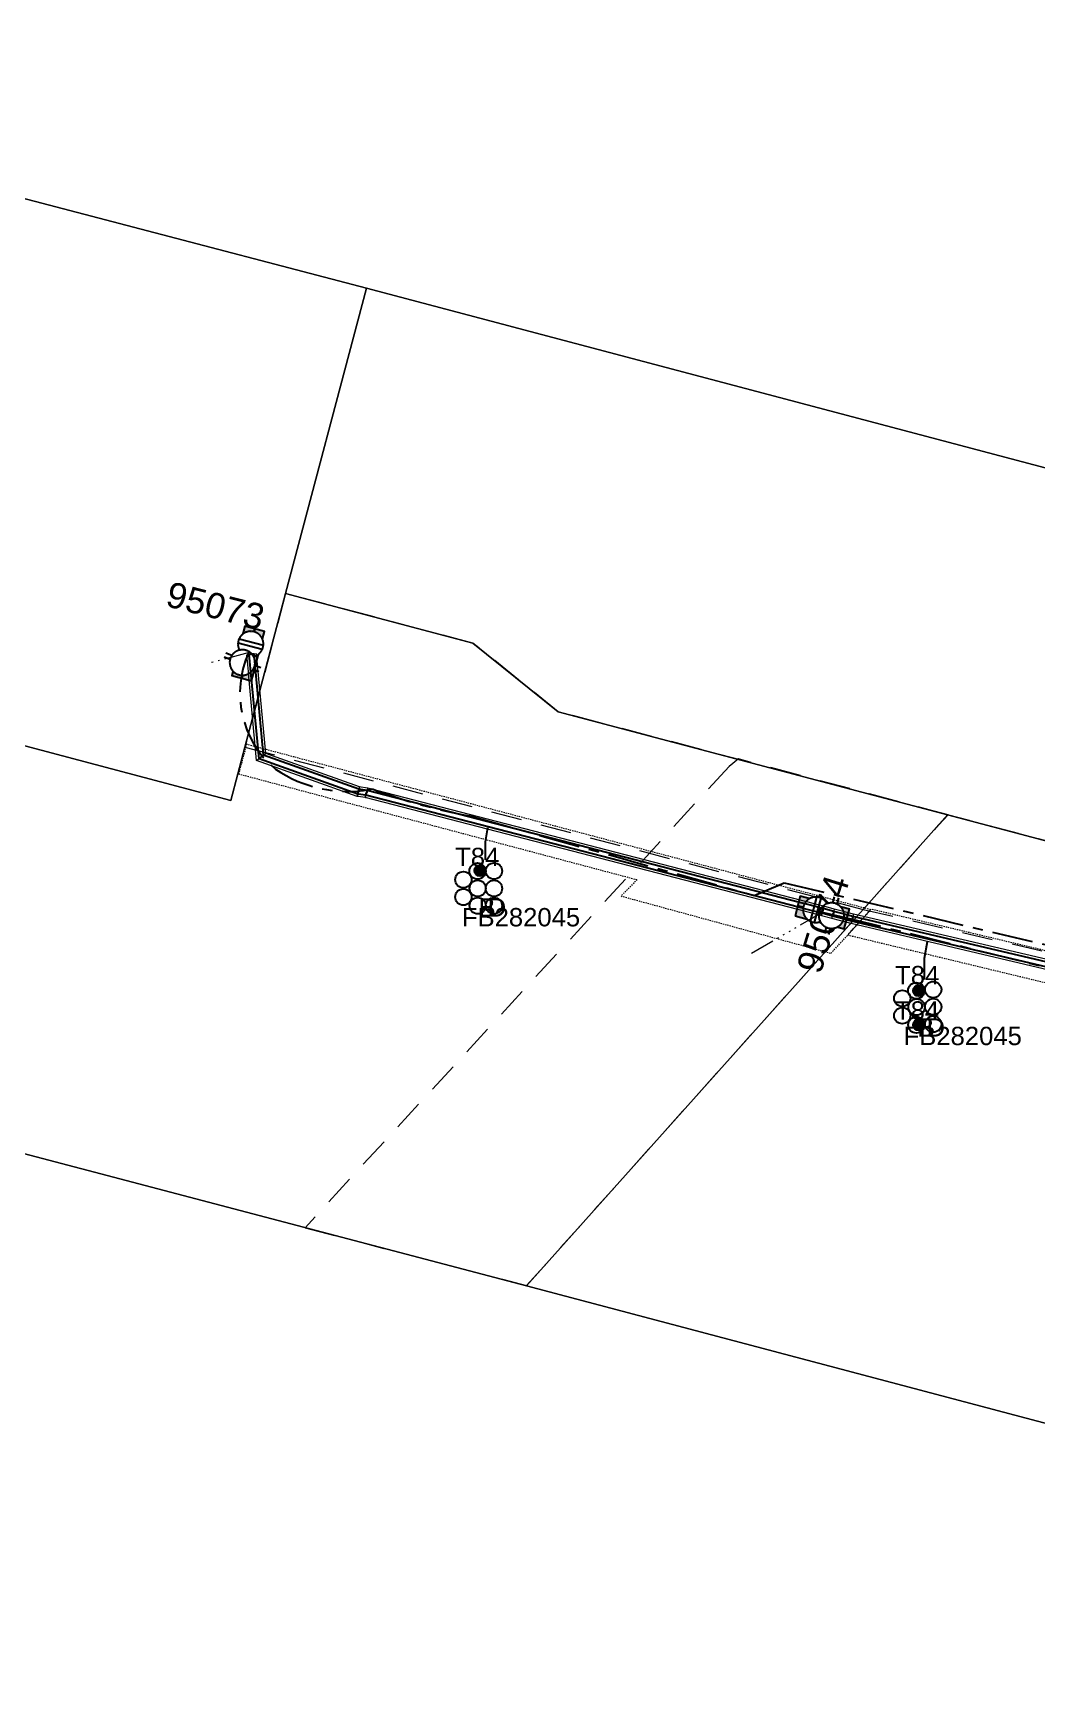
# Model space of a CAD drawing. Header units: metres. Extents: x 256054 to 262066, y 6173540 to 6179224.
# Drawn here: x 259001.8 to 259100.2, y 6175023.2 to 6175186.1 of the extents above; entities that cross this region are included whole.
import ezdxf
from ezdxf.enums import TextEntityAlignment as Align

# ---------------------------------------------------------------- set-up
doc = ezdxf.new("R2010")
doc.units = ezdxf.units.M
for name, pattern in [('Cable Exist UG', [7, 4, -1, 1, -1]), ('Dash', [5, 3, -2]), ('DASHED', [19.05, 12.7, -6.35]), ('HIDDEN2', [0.1875, 0.125, -0.0625]), ('PHANTOMX2', [5.6, 2.5, -0.5, 0.15, -0.5, 0.15, -0.5, 0.15, -0.5, 0.15, -0.5])]:
    doc.linetypes.add(name, pattern=pattern)
doc.layers.get('0').update_dxf_attribs({"color": 6})
for name, color, linetype, lineweight in [('_User Miscellaneous4', 191, 'Continuous', 13), ('Cadastre Buildings_SP_EXT', 96, 'Continuous', 15), ('Cadastre Developer_SP_EXT', 96, 'Continuous', 15), ('Cadastre Easements_SP_EXT', 96, 'DASHED', 15), ('Cadastre Land Parcels_SP_EXT', 96, 'Continuous', 15), ('Cadastre Other Property_SP_EXT', 96, 'DASHED', 15), ('Cadastre Roads_SP_EXT', 54, 'Continuous', 15), ('Mains_LV_EXT', 163, 'Continuous', 25), ('Services_SP_EXT', 42, 'PHANTOMX2', 20)]:
    doc.layers.add(name, color=color, linetype=linetype, lineweight=lineweight)
for name, color, linetype in [('Duct_SP_EXT', 40, 'Continuous'), ('Equip_LV_EXT', 7, 'Continuous'), ('SupportsUG_SP_LV_EXT', 7, 'Continuous')]:
    doc.layers.add(name, color=color, linetype=linetype)
doc.styles.add('iecARIAL', font='arial.ttf', dxfattribs={"height": 2})
doc.styles.get("Standard").update_dxf_attribs({"font": 'arial.ttf'})

# ---------------------------------------------------------------- blocks, each defined once
blk = doc.blocks.new('PILLAR_EXT')
blk.add_hatch(color=256).paths.add_polyline_path([(-2.5, 1), (-2.5, -1), (2.5, -1), (2.5, 1)])
for p, q in [((-2.5, 0), (2.5, 0)), ((0, 1), (0, -1))]:
    blk.add_line(p, q)
at = {"ltscale": 10}
blk.add_line((2.5, 0), (-2.5, 0), dxfattribs=at)
blk.add_lwpolyline([(-2.5, -1), (-1.25, -1), (1.25, -1), (2.5, -1), (2.5, 1), (-2.5, 1)], close=True)
at = {"width": 0.9, "flags": 8}
blk.add_attdef('ASSET_NUM', text='', height=2, rotation=90, dxfattribs=at).set_placement((-2, 4), align=Align.MIDDLE_LEFT)
for tag, p, flags in [('OWNED_BY', (0, -0.2), 9), ('STATE', (0, -0.4), 9), ('SUPPORT_TYPE', (0, -0.6), 9), ('STREETNAME', (0, -1.8), 9), ('USAGE', (0, -0.8), 9), ('LEGEND', (0, -1), 9), ('LOCATION', (0, -1.2), 9), ('NOTES', (0, -1.4), 9), ('PARENT', (0, -1.6), 9), ('SUBURB', (0, -2), 1)]:
    blk.add_attdef(tag, p, '', height=0.2, dxfattribs=dict(flags=flags))
blk = doc.blocks.new('DUCT_EXT')
blk.add_circle((0, 0.8), 0.8)
at = {"flags": 1}
blk.add_attdef('Z', (0, 0), '', height=0.2, dxfattribs=at)
at = {"flags": 9}
for tag, p in [('DUCT_CODE', (0, 0)), ('XSECT_TYPE', (0, -0.2)), ('STATE', (0, -0.6)), ('FB_REFERENCE', (0, -0.4)), ('NOTES', (0, -0.8))]:
    blk.add_attdef(tag, text='', height=0.2, dxfattribs=at).set_placement(p, align=Align.MIDDLE_LEFT)
blk = doc.blocks.new('LV_UG_LINKS_CLOSED_EXT')
at = {"layer": 'Equip_LV_EXT'}
for tag, flags, p in [('CONSTRUCTED_VOLTAGE', 9, (3, -2.2)), ('OPERATING_VOLTAGE', 9, (3, -2.6)), ('ORIENTATION', 9, (3, -2.8)), ('STATE', 9, (3, -3)), ('SWITCH_TYPE', 9, (3, -3.2)), ('NO_PHASES', 9, (3, -2.4)), ('OWNED_BY', 9, (3, -3.8)), ('OPERATED_BY', 9, (3, -4)), ('TYPE', 9, (3, -4.6)), ('Z', 1, (3, -4.8)), ('USAGE', 9, (3, -3.4)), ('NOTES', 9, (3, -3.6)), ('MAINTAINED_BY', 9, (3, -4.2)), ('NUMBER_OF_PHASES', 9, (3, -4.4))]:
    blk.add_attdef(tag, text='', height=0.2, dxfattribs=dict(at, flags=flags)).set_placement(p, align=Align.MIDDLE_LEFT)
blk.add_wipeout([(4, 1.25), (3.97, 1.25), (3.94, 1.25), (3.91, 1.25), (3.88, 1.24), (3.85, 1.24), (3.82, 1.24), (3.79, 1.23), (3.76, 1.23), (3.73, 1.22), (3.7, 1.21), (3.67, 1.2), (3.64, 1.2), (3.61, 1.19), (3.58, 1.18), (3.55, 1.17), (3.52, 1.15), (3.49, 1.14), (3.47, 1.13), (3.44, 1.12), (3.41, 1.1), (3.38, 1.09), (3.36, 1.07), (3.33, 1.06), (3.31, 1.04), (3.28, 1.02), (3.26, 1), (3.23, 0.99), (3.21, 0.97), (3.18, 0.95), (3.16, 0.93), (3.14, 0.91), (3.12, 0.88), (3.09, 0.86), (3.07, 0.84), (3.05, 0.82), (3.03, 0.79), (3.01, 0.77), (3, 0.74), (2.98, 0.72), (2.96, 0.69), (2.94, 0.67), (2.93, 0.64), (2.91, 0.62), (2.9, 0.59), (2.88, 0.56), (2.87, 0.53), (2.86, 0.51), (2.85, 0.48), (2.83, 0.45), (2.82, 0.42), (2.81, 0.39), (2.8, 0.36), (2.8, 0.33), (2.79, 0.3), (2.78, 0.27), (2.77, 0.24), (2.77, 0.21), (2.76, 0.18), (2.76, 0.15), (2.76, 0.12), (2.75, 0.09), (2.75, 0.06), (2.75, 0.03), (2.75, 0), (2.75, -0.03), (2.75, -0.06), (2.75, -0.09), (2.76, -0.12), (2.76, -0.15), (2.76, -0.18), (2.77, -0.21), (2.77, -0.24), (2.78, -0.27), (2.79, -0.3), (2.8, -0.33), (2.8, -0.36), (2.81, -0.39), (2.82, -0.42), (2.83, -0.45), (2.85, -0.48), (2.86, -0.51), (2.87, -0.53), (2.88, -0.56), (2.9, -0.59), (2.91, -0.62), (2.93, -0.64), (2.94, -0.67), (2.96, -0.69), (2.98, -0.72), (3, -0.74), (3.01, -0.77), (3.03, -0.79), (3.05, -0.82), (3.07, -0.84), (3.09, -0.86), (3.12, -0.88), (3.14, -0.91), (3.16, -0.93), (3.18, -0.95), (3.21, -0.97), (3.23, -0.99), (3.26, -1), (3.28, -1.02), (3.31, -1.04), (3.33, -1.06), (3.36, -1.07), (3.38, -1.09), (3.41, -1.1), (3.44, -1.12), (3.47, -1.13), (3.49, -1.14), (3.52, -1.15), (3.55, -1.17), (3.58, -1.18), (3.61, -1.19), (3.64, -1.2), (3.67, -1.2), (3.7, -1.21), (3.73, -1.22), (3.76, -1.23), (3.79, -1.23), (3.82, -1.24), (3.85, -1.24), (3.88, -1.24), (3.91, -1.25), (3.94, -1.25), (3.97, -1.25), (4, -1.25), (4.03, -1.25), (4.06, -1.25), (4.09, -1.25), (4.12, -1.24), (4.15, -1.24), (4.18, -1.24), (4.21, -1.23), (4.24, -1.23), (4.27, -1.22), (4.3, -1.21), (4.33, -1.2), (4.36, -1.2), (4.39, -1.19), (4.42, -1.18), (4.45, -1.17), (4.48, -1.15), (4.51, -1.14), (4.53, -1.13), (4.56, -1.12), (4.59, -1.1), (4.62, -1.09), (4.64, -1.07), (4.67, -1.06), (4.69, -1.04), (4.72, -1.02), (4.74, -1), (4.77, -0.99), (4.79, -0.97), (4.82, -0.95), (4.84, -0.93), (4.86, -0.91), (4.88, -0.88), (4.91, -0.86), (4.93, -0.84), (4.95, -0.82), (4.97, -0.79), (4.99, -0.77), (5, -0.74), (5.02, -0.72), (5.04, -0.69), (5.06, -0.67), (5.07, -0.64), (5.09, -0.62), (5.1, -0.59), (5.12, -0.56), (5.13, -0.53), (5.14, -0.51), (5.15, -0.48), (5.17, -0.45), (5.18, -0.42), (5.19, -0.39), (5.2, -0.36), (5.2, -0.33), (5.21, -0.3), (5.22, -0.27), (5.23, -0.24), (5.23, -0.21), (5.24, -0.18), (5.24, -0.15), (5.24, -0.12), (5.25, -0.09), (5.25, -0.06), (5.25, -0.03), (5.25, 0), (5.25, 0.03), (5.25, 0.06), (5.25, 0.09), (5.24, 0.12), (5.24, 0.15), (5.24, 0.18), (5.23, 0.21), (5.23, 0.24), (5.22, 0.27), (5.21, 0.3), (5.2, 0.33), (5.2, 0.36), (5.19, 0.39), (5.18, 0.42), (5.17, 0.45), (5.15, 0.48), (5.14, 0.51), (5.13, 0.53), (5.12, 0.56), (5.1, 0.59), (5.09, 0.62), (5.07, 0.64), (5.06, 0.67), (5.04, 0.69), (5.02, 0.72), (5, 0.74), (4.99, 0.77), (4.97, 0.79), (4.95, 0.82), (4.93, 0.84), (4.91, 0.86), (4.88, 0.88), (4.86, 0.91), (4.84, 0.93), (4.82, 0.95), (4.79, 0.97), (4.77, 0.99), (4.74, 1), (4.72, 1.02), (4.69, 1.04), (4.67, 1.06), (4.64, 1.07), (4.62, 1.09), (4.59, 1.1), (4.56, 1.12), (4.53, 1.13), (4.51, 1.14), (4.48, 1.15), (4.45, 1.17), (4.42, 1.18), (4.39, 1.19), (4.36, 1.2), (4.33, 1.2), (4.3, 1.21), (4.27, 1.22), (4.24, 1.23), (4.21, 1.23), (4.18, 1.24), (4.15, 1.24), (4.12, 1.24), (4.09, 1.25), (4.06, 1.25), (4.03, 1.25)]).dxf.layer = 'Equip_LV_EXT'
for p, q in [((3.79, 1.23), (3.79, -1.23)), ((4.21, 1.23), (4.21, -1.23))]:
    blk.add_line(p, q, dxfattribs=at)
at = {"layer": 'Equip_LV_EXT', "flags": 128}
blk.add_lwpolyline([(4, 1.25), (3.97, 1.25), (3.94, 1.25), (3.91, 1.25), (3.88, 1.24), (3.85, 1.24), (3.82, 1.24), (3.79, 1.23), (3.76, 1.23), (3.73, 1.22), (3.7, 1.21), (3.67, 1.2), (3.64, 1.2), (3.61, 1.19), (3.58, 1.18), (3.55, 1.17), (3.52, 1.15), (3.49, 1.14), (3.47, 1.13), (3.44, 1.12), (3.41, 1.1), (3.38, 1.09), (3.36, 1.07), (3.33, 1.06), (3.31, 1.04), (3.28, 1.02), (3.26, 1), (3.23, 0.99), (3.21, 0.97), (3.18, 0.95), (3.16, 0.93), (3.14, 0.91), (3.12, 0.88), (3.09, 0.86), (3.07, 0.84), (3.05, 0.82), (3.03, 0.79), (3.01, 0.77), (3, 0.74), (2.98, 0.72), (2.96, 0.69), (2.94, 0.67), (2.93, 0.64), (2.91, 0.62), (2.9, 0.59), (2.88, 0.56), (2.87, 0.53), (2.86, 0.51), (2.85, 0.48), (2.83, 0.45), (2.82, 0.42), (2.81, 0.39), (2.8, 0.36), (2.8, 0.33), (2.79, 0.3), (2.78, 0.27), (2.77, 0.24), (2.77, 0.21), (2.76, 0.18), (2.76, 0.15), (2.76, 0.12), (2.75, 0.09), (2.75, 0.06), (2.75, 0.03), (2.75, 0), (2.75, -0.03), (2.75, -0.06), (2.75, -0.09), (2.76, -0.12), (2.76, -0.15), (2.76, -0.18), (2.77, -0.21), (2.77, -0.24), (2.78, -0.27), (2.79, -0.3), (2.8, -0.33), (2.8, -0.36), (2.81, -0.39), (2.82, -0.42), (2.83, -0.45), (2.85, -0.48), (2.86, -0.51), (2.87, -0.53), (2.88, -0.56), (2.9, -0.59), (2.91, -0.62), (2.93, -0.64), (2.94, -0.67), (2.96, -0.69), (2.98, -0.72), (3, -0.74), (3.01, -0.77), (3.03, -0.79), (3.05, -0.82), (3.07, -0.84), (3.09, -0.86), (3.12, -0.88), (3.14, -0.91), (3.16, -0.93), (3.18, -0.95), (3.21, -0.97), (3.23, -0.99), (3.26, -1), (3.28, -1.02), (3.31, -1.04), (3.33, -1.06), (3.36, -1.07), (3.38, -1.09), (3.41, -1.1), (3.44, -1.12), (3.47, -1.13), (3.49, -1.14), (3.52, -1.15), (3.55, -1.17), (3.58, -1.18), (3.61, -1.19), (3.64, -1.2), (3.67, -1.2), (3.7, -1.21), (3.73, -1.22), (3.76, -1.23), (3.79, -1.23), (3.82, -1.24), (3.85, -1.24), (3.88, -1.24), (3.91, -1.25), (3.94, -1.25), (3.97, -1.25), (4, -1.25), (4.03, -1.25), (4.06, -1.25), (4.09, -1.25), (4.12, -1.24), (4.15, -1.24), (4.18, -1.24), (4.21, -1.23), (4.24, -1.23), (4.27, -1.22), (4.3, -1.21), (4.33, -1.2), (4.36, -1.2), (4.39, -1.19), (4.42, -1.18), (4.45, -1.17), (4.48, -1.15), (4.51, -1.14), (4.53, -1.13), (4.56, -1.12), (4.59, -1.1), (4.62, -1.09), (4.64, -1.07), (4.67, -1.06), (4.69, -1.04), (4.72, -1.02), (4.74, -1), (4.77, -0.99), (4.79, -0.97), (4.82, -0.95), (4.84, -0.93), (4.86, -0.91), (4.88, -0.88), (4.91, -0.86), (4.93, -0.84), (4.95, -0.82), (4.97, -0.79), (4.99, -0.77), (5, -0.74), (5.02, -0.72), (5.04, -0.69), (5.06, -0.67), (5.07, -0.64), (5.09, -0.62), (5.1, -0.59), (5.12, -0.56), (5.13, -0.53), (5.14, -0.51), (5.15, -0.48), (5.17, -0.45), (5.18, -0.42), (5.19, -0.39), (5.2, -0.36), (5.2, -0.33), (5.21, -0.3), (5.22, -0.27), (5.23, -0.24), (5.23, -0.21), (5.24, -0.18), (5.24, -0.15), (5.24, -0.12), (5.25, -0.09), (5.25, -0.06), (5.25, -0.03), (5.25, 0), (5.25, 0.03), (5.25, 0.06), (5.25, 0.09), (5.24, 0.12), (5.24, 0.15), (5.24, 0.18), (5.23, 0.21), (5.23, 0.24), (5.22, 0.27), (5.21, 0.3), (5.2, 0.33), (5.2, 0.36), (5.19, 0.39), (5.18, 0.42), (5.17, 0.45), (5.15, 0.48), (5.14, 0.51), (5.13, 0.53), (5.12, 0.56), (5.1, 0.59), (5.09, 0.62), (5.07, 0.64), (5.06, 0.67), (5.04, 0.69), (5.02, 0.72), (5, 0.74), (4.99, 0.77), (4.97, 0.79), (4.95, 0.82), (4.93, 0.84), (4.91, 0.86), (4.88, 0.88), (4.86, 0.91), (4.84, 0.93), (4.82, 0.95), (4.79, 0.97), (4.77, 0.99), (4.74, 1), (4.72, 1.02), (4.69, 1.04), (4.67, 1.06), (4.64, 1.07), (4.62, 1.09), (4.59, 1.1), (4.56, 1.12), (4.53, 1.13), (4.51, 1.14), (4.48, 1.15), (4.45, 1.17), (4.42, 1.18), (4.39, 1.19), (4.36, 1.2), (4.33, 1.2), (4.3, 1.21), (4.27, 1.22), (4.24, 1.23), (4.21, 1.23), (4.18, 1.24), (4.15, 1.24), (4.12, 1.24), (4.09, 1.25), (4.06, 1.25), (4.03, 1.25)], close=True, dxfattribs=at)
at = {"layer": 'Equip_LV_EXT', "flags": 9}
blk.add_attdef('ACTUAL_STATUS', text='', height=0.2, dxfattribs=at).set_placement((3, -2), align=Align.MIDDLE_LEFT)
blk = doc.blocks.new('LV_UG_LINKS_OPEN_EXT')
at = {"layer": 'Equip_LV_EXT'}
for tag, flags, p in [('OPERATING_VOLTAGE', 9, (3, -2.6)), ('ORIENTATION', 9, (3, -2.8)), ('STATE', 9, (3, -3)), ('SWITCH_TYPE', 9, (3, -3.2)), ('OWNED_BY', 9, (3, -3.8)), ('OPERATED_BY', 9, (3, -4)), ('TYPE', 9, (3, -4.6)), ('Z', 1, (3, -4.8)), ('USAGE', 9, (3, -3.4)), ('NOTES', 9, (3, -3.6)), ('MAINTAINED_BY', 9, (3, -4.2)), ('NUMBER_OF_PHASES', 9, (3, -4.4))]:
    blk.add_attdef(tag, text='', height=0.2, dxfattribs=dict(at, flags=flags)).set_placement(p, align=Align.MIDDLE_LEFT)
blk.add_wipeout([(4, 1.25), (3.97, 1.25), (3.94, 1.25), (3.91, 1.25), (3.88, 1.24), (3.85, 1.24), (3.82, 1.24), (3.79, 1.23), (3.76, 1.23), (3.73, 1.22), (3.7, 1.21), (3.67, 1.2), (3.64, 1.2), (3.61, 1.19), (3.58, 1.18), (3.55, 1.17), (3.52, 1.15), (3.49, 1.14), (3.47, 1.13), (3.44, 1.12), (3.41, 1.1), (3.38, 1.09), (3.36, 1.07), (3.33, 1.06), (3.31, 1.04), (3.28, 1.02), (3.26, 1), (3.23, 0.99), (3.21, 0.97), (3.18, 0.95), (3.16, 0.93), (3.14, 0.91), (3.12, 0.88), (3.09, 0.86), (3.07, 0.84), (3.05, 0.82), (3.03, 0.79), (3.01, 0.77), (3, 0.74), (2.98, 0.72), (2.96, 0.69), (2.94, 0.67), (2.93, 0.64), (2.91, 0.62), (2.9, 0.59), (2.88, 0.56), (2.87, 0.53), (2.86, 0.51), (2.85, 0.48), (2.83, 0.45), (2.82, 0.42), (2.81, 0.39), (2.8, 0.36), (2.8, 0.33), (2.79, 0.3), (2.78, 0.27), (2.77, 0.24), (2.77, 0.21), (2.76, 0.18), (2.76, 0.15), (2.76, 0.12), (2.75, 0.09), (2.75, 0.06), (2.75, 0.03), (2.75, 0), (2.75, -0.03), (2.75, -0.06), (2.75, -0.09), (2.76, -0.12), (2.76, -0.15), (2.76, -0.18), (2.77, -0.21), (2.77, -0.24), (2.78, -0.27), (2.79, -0.3), (2.8, -0.33), (2.8, -0.36), (2.81, -0.39), (2.82, -0.42), (2.83, -0.45), (2.85, -0.48), (2.86, -0.51), (2.87, -0.53), (2.88, -0.56), (2.9, -0.59), (2.91, -0.62), (2.93, -0.64), (2.94, -0.67), (2.96, -0.69), (2.98, -0.72), (3, -0.74), (3.01, -0.77), (3.03, -0.79), (3.05, -0.82), (3.07, -0.84), (3.09, -0.86), (3.12, -0.88), (3.14, -0.91), (3.16, -0.93), (3.18, -0.95), (3.21, -0.97), (3.23, -0.99), (3.26, -1), (3.28, -1.02), (3.31, -1.04), (3.33, -1.06), (3.36, -1.07), (3.38, -1.09), (3.41, -1.1), (3.44, -1.12), (3.47, -1.13), (3.49, -1.14), (3.52, -1.15), (3.55, -1.17), (3.58, -1.18), (3.61, -1.19), (3.64, -1.2), (3.67, -1.2), (3.7, -1.21), (3.73, -1.22), (3.76, -1.23), (3.79, -1.23), (3.82, -1.24), (3.85, -1.24), (3.88, -1.24), (3.91, -1.25), (3.94, -1.25), (3.97, -1.25), (4, -1.25), (4.03, -1.25), (4.06, -1.25), (4.09, -1.25), (4.12, -1.24), (4.15, -1.24), (4.18, -1.24), (4.21, -1.23), (4.24, -1.23), (4.27, -1.22), (4.3, -1.21), (4.33, -1.2), (4.36, -1.2), (4.39, -1.19), (4.42, -1.18), (4.45, -1.17), (4.48, -1.15), (4.51, -1.14), (4.53, -1.13), (4.56, -1.12), (4.59, -1.1), (4.62, -1.09), (4.64, -1.07), (4.67, -1.06), (4.69, -1.04), (4.72, -1.02), (4.74, -1), (4.77, -0.99), (4.79, -0.97), (4.82, -0.95), (4.84, -0.93), (4.86, -0.91), (4.88, -0.88), (4.91, -0.86), (4.93, -0.84), (4.95, -0.82), (4.97, -0.79), (4.99, -0.77), (5, -0.74), (5.02, -0.72), (5.04, -0.69), (5.06, -0.67), (5.07, -0.64), (5.09, -0.62), (5.1, -0.59), (5.12, -0.56), (5.13, -0.53), (5.14, -0.51), (5.15, -0.48), (5.17, -0.45), (5.18, -0.42), (5.19, -0.39), (5.2, -0.36), (5.2, -0.33), (5.21, -0.3), (5.22, -0.27), (5.23, -0.24), (5.23, -0.21), (5.24, -0.18), (5.24, -0.15), (5.24, -0.12), (5.25, -0.09), (5.25, -0.06), (5.25, -0.03), (5.25, 0), (5.25, 0.03), (5.25, 0.06), (5.25, 0.09), (5.24, 0.12), (5.24, 0.15), (5.24, 0.18), (5.23, 0.21), (5.23, 0.24), (5.22, 0.27), (5.21, 0.3), (5.2, 0.33), (5.2, 0.36), (5.19, 0.39), (5.18, 0.42), (5.17, 0.45), (5.15, 0.48), (5.14, 0.51), (5.13, 0.53), (5.12, 0.56), (5.1, 0.59), (5.09, 0.62), (5.07, 0.64), (5.06, 0.67), (5.04, 0.69), (5.02, 0.72), (5, 0.74), (4.99, 0.77), (4.97, 0.79), (4.95, 0.82), (4.93, 0.84), (4.91, 0.86), (4.88, 0.88), (4.86, 0.91), (4.84, 0.93), (4.82, 0.95), (4.79, 0.97), (4.77, 0.99), (4.74, 1), (4.72, 1.02), (4.69, 1.04), (4.67, 1.06), (4.64, 1.07), (4.62, 1.09), (4.59, 1.1), (4.56, 1.12), (4.53, 1.13), (4.51, 1.14), (4.48, 1.15), (4.45, 1.17), (4.42, 1.18), (4.39, 1.19), (4.36, 1.2), (4.33, 1.2), (4.3, 1.21), (4.27, 1.22), (4.24, 1.23), (4.21, 1.23), (4.18, 1.24), (4.15, 1.24), (4.12, 1.24), (4.09, 1.25), (4.06, 1.25), (4.03, 1.25)]).dxf.layer = 'Equip_LV_EXT'
for p, q in [((3.79, 1.86), (3.79, 1.23)), ((4.21, 1.86), (4.21, 1.23)), ((3.79, -1.23), (3.79, -1.86)), ((4.21, -1.23), (4.21, -1.86))]:
    blk.add_line(p, q, dxfattribs=at)
at = {"layer": 'Equip_LV_EXT', "flags": 128}
blk.add_lwpolyline([(4, 1.25), (3.97, 1.25), (3.94, 1.25), (3.91, 1.25), (3.88, 1.24), (3.85, 1.24), (3.82, 1.24), (3.79, 1.23), (3.76, 1.23), (3.73, 1.22), (3.7, 1.21), (3.67, 1.2), (3.64, 1.2), (3.61, 1.19), (3.58, 1.18), (3.55, 1.17), (3.52, 1.15), (3.49, 1.14), (3.47, 1.13), (3.44, 1.12), (3.41, 1.1), (3.38, 1.09), (3.36, 1.07), (3.33, 1.06), (3.31, 1.04), (3.28, 1.02), (3.26, 1), (3.23, 0.99), (3.21, 0.97), (3.18, 0.95), (3.16, 0.93), (3.14, 0.91), (3.12, 0.88), (3.09, 0.86), (3.07, 0.84), (3.05, 0.82), (3.03, 0.79), (3.01, 0.77), (3, 0.74), (2.98, 0.72), (2.96, 0.69), (2.94, 0.67), (2.93, 0.64), (2.91, 0.62), (2.9, 0.59), (2.88, 0.56), (2.87, 0.53), (2.86, 0.51), (2.85, 0.48), (2.83, 0.45), (2.82, 0.42), (2.81, 0.39), (2.8, 0.36), (2.8, 0.33), (2.79, 0.3), (2.78, 0.27), (2.77, 0.24), (2.77, 0.21), (2.76, 0.18), (2.76, 0.15), (2.76, 0.12), (2.75, 0.09), (2.75, 0.06), (2.75, 0.03), (2.75, 0), (2.75, -0.03), (2.75, -0.06), (2.75, -0.09), (2.76, -0.12), (2.76, -0.15), (2.76, -0.18), (2.77, -0.21), (2.77, -0.24), (2.78, -0.27), (2.79, -0.3), (2.8, -0.33), (2.8, -0.36), (2.81, -0.39), (2.82, -0.42), (2.83, -0.45), (2.85, -0.48), (2.86, -0.51), (2.87, -0.53), (2.88, -0.56), (2.9, -0.59), (2.91, -0.62), (2.93, -0.64), (2.94, -0.67), (2.96, -0.69), (2.98, -0.72), (3, -0.74), (3.01, -0.77), (3.03, -0.79), (3.05, -0.82), (3.07, -0.84), (3.09, -0.86), (3.12, -0.88), (3.14, -0.91), (3.16, -0.93), (3.18, -0.95), (3.21, -0.97), (3.23, -0.99), (3.26, -1), (3.28, -1.02), (3.31, -1.04), (3.33, -1.06), (3.36, -1.07), (3.38, -1.09), (3.41, -1.1), (3.44, -1.12), (3.47, -1.13), (3.49, -1.14), (3.52, -1.15), (3.55, -1.17), (3.58, -1.18), (3.61, -1.19), (3.64, -1.2), (3.67, -1.2), (3.7, -1.21), (3.73, -1.22), (3.76, -1.23), (3.79, -1.23), (3.82, -1.24), (3.85, -1.24), (3.88, -1.24), (3.91, -1.25), (3.94, -1.25), (3.97, -1.25), (4, -1.25), (4.03, -1.25), (4.06, -1.25), (4.09, -1.25), (4.12, -1.24), (4.15, -1.24), (4.18, -1.24), (4.21, -1.23), (4.24, -1.23), (4.27, -1.22), (4.3, -1.21), (4.33, -1.2), (4.36, -1.2), (4.39, -1.19), (4.42, -1.18), (4.45, -1.17), (4.48, -1.15), (4.51, -1.14), (4.53, -1.13), (4.56, -1.12), (4.59, -1.1), (4.62, -1.09), (4.64, -1.07), (4.67, -1.06), (4.69, -1.04), (4.72, -1.02), (4.74, -1), (4.77, -0.99), (4.79, -0.97), (4.82, -0.95), (4.84, -0.93), (4.86, -0.91), (4.88, -0.88), (4.91, -0.86), (4.93, -0.84), (4.95, -0.82), (4.97, -0.79), (4.99, -0.77), (5, -0.74), (5.02, -0.72), (5.04, -0.69), (5.06, -0.67), (5.07, -0.64), (5.09, -0.62), (5.1, -0.59), (5.12, -0.56), (5.13, -0.53), (5.14, -0.51), (5.15, -0.48), (5.17, -0.45), (5.18, -0.42), (5.19, -0.39), (5.2, -0.36), (5.2, -0.33), (5.21, -0.3), (5.22, -0.27), (5.23, -0.24), (5.23, -0.21), (5.24, -0.18), (5.24, -0.15), (5.24, -0.12), (5.25, -0.09), (5.25, -0.06), (5.25, -0.03), (5.25, 0), (5.25, 0.03), (5.25, 0.06), (5.25, 0.09), (5.24, 0.12), (5.24, 0.15), (5.24, 0.18), (5.23, 0.21), (5.23, 0.24), (5.22, 0.27), (5.21, 0.3), (5.2, 0.33), (5.2, 0.36), (5.19, 0.39), (5.18, 0.42), (5.17, 0.45), (5.15, 0.48), (5.14, 0.51), (5.13, 0.53), (5.12, 0.56), (5.1, 0.59), (5.09, 0.62), (5.07, 0.64), (5.06, 0.67), (5.04, 0.69), (5.02, 0.72), (5, 0.74), (4.99, 0.77), (4.97, 0.79), (4.95, 0.82), (4.93, 0.84), (4.91, 0.86), (4.88, 0.88), (4.86, 0.91), (4.84, 0.93), (4.82, 0.95), (4.79, 0.97), (4.77, 0.99), (4.74, 1), (4.72, 1.02), (4.69, 1.04), (4.67, 1.06), (4.64, 1.07), (4.62, 1.09), (4.59, 1.1), (4.56, 1.12), (4.53, 1.13), (4.51, 1.14), (4.48, 1.15), (4.45, 1.17), (4.42, 1.18), (4.39, 1.19), (4.36, 1.2), (4.33, 1.2), (4.3, 1.21), (4.27, 1.22), (4.24, 1.23), (4.21, 1.23), (4.18, 1.24), (4.15, 1.24), (4.12, 1.24), (4.09, 1.25), (4.06, 1.25), (4.03, 1.25)], close=True, dxfattribs=at)
at = {"layer": 'Equip_LV_EXT', "flags": 9}
for tag, p in [('ACTUAL_STATUS', (3.17, -1.67)), ('CONSTRUCTED_VOLTAGE', (3.17, -1.83)), ('NO_PHASES', (3.17, -2))]:
    blk.add_attdef(tag, text='', height=0.167, dxfattribs=at).set_placement(p, align=Align.MIDDLE_LEFT)
blk = doc.blocks.new('CABLE_LARGE_EXT')
h = blk.add_hatch(color=256)
edge = h.paths.add_edge_path()
edge.add_arc((0, 0.55), 0.55, 0, 360)
blk.add_circle((0, 0.55), 0.55)
at = {"flags": 1}
blk.add_attdef('Z', (0, 0), '', height=0.2, dxfattribs=at)
at = {"flags": 9}
for tag, p in [('COND_CODE', (0, 0)), ('STATE', (0, -0.4)), ('XSECT_SIZE', (0, -0.6)), ('FB_REFERENCE', (0, -0.2)), ('NOTES', (0, -0.8))]:
    blk.add_attdef(tag, text='', height=0.2, dxfattribs=at).set_placement(p, align=Align.MIDDLE_LEFT)

msp = doc.modelspace()

# ---------------------------------------------------------------- linework, layer by layer
at = {"layer": '_User Miscellaneous4'}
for p, q in [((259024.61, 6175115.46), (259024.16, 6175115.12)), ((259033.8, 6175112.18), (259024.61, 6175115.46)), ((259023.71, 6175114.77), (259024.16, 6175115.12)), ((259033.57, 6175111.25), (259023.71, 6175114.77)), ((259033.75, 6175112.19), (259033.69, 6175111.72)), ((259033.8, 6175112.18), (259033.69, 6175111.72)), ((259034.57, 6175112.07), (259033.75, 6175112.19)), ((259033.75, 6175112.19), (259033.8, 6175112.18)), ((259034.6, 6175112.07), (259034.48, 6175111.6)), ((259034.57, 6175112.07), (259034.48, 6175111.6)), ((259034.6, 6175112.07), (259034.57, 6175112.07)), ((259033.57, 6175111.25), (259033.69, 6175111.72)), ((259033.62, 6175111.24), (259033.57, 6175111.25)), ((259033.62, 6175111.24), (259033.69, 6175111.72)), ((259034.38, 6175111.13), (259033.62, 6175111.24)), ((259034.36, 6175111.14), (259034.48, 6175111.6)), ((259034.36, 6175111.14), (259034.38, 6175111.13)), ((259034.38, 6175111.13), (259034.48, 6175111.6))]:
    msp.add_line(p, q, dxfattribs=at)
at = {"layer": 'Cadastre Buildings_SP_EXT', "linetype": 'Continuous'}
msp.add_lwpolyline([(259053.29, 6175119.56), (259044.91, 6175126.29), (259026.55, 6175131.15), (259022.56, 6175116.09), (259021.18, 6175110.86), (258972.73, 6175123.69), (258962.8, 6175086.22), (259050.17, 6175063.25), (259083.17, 6175100.17), (259091.46, 6175109.45), (259053.29, 6175119.56)], close=True, dxfattribs=at)
at = {"layer": 'Cadastre Developer_SP_EXT', "linetype": 'Dash'}
msp.add_lwpolyline([(259028.45, 6175068.94), (259050.18, 6175063.26), (259090.61, 6175108.46), (259091.53, 6175109.43), (259070.96, 6175114.92), (259070.03, 6175114.19), (259028.45, 6175068.94)], close=True, dxfattribs=at)
at = {"layer": 'Cadastre Land Parcels_SP_EXT', "linetype": 'Continuous'}
for points in [[(259022.56, 6175116.09), (259026.55, 6175131.15), (259034.49, 6175161.11), (258986, 6175173.8), (258972.73, 6175123.69), (259021.18, 6175110.86), (259022.56, 6175116.09)], [(259223.31, 6175111.1), (259204.12, 6175116.18), (259034.49, 6175161.11), (259026.55, 6175131.15), (259044.91, 6175126.29), (259053.29, 6175119.56), (259091.46, 6175109.45), (259204.76, 6175079.44), (259210.33, 6175077.96), (259223.31, 6175111.1)], [(259091.46, 6175109.45), (259083.17, 6175100.17), (259050.17, 6175063.25), (259106.31, 6175048.38), (259117.89, 6175092.1), (259194.42, 6175071.84), (259205.25, 6175067), (259205.92, 6175066.7), (259210.33, 6175077.96), (259204.76, 6175079.44), (259091.46, 6175109.45)], [(259190.15, 6175026.18), (259106.31, 6175048.38), (259050.17, 6175063.25), (258962.8, 6175086.22), (258951.54, 6175042.52), (258939.94, 6174998.74), (258978.85, 6174988.45), (258998.29, 6174983.3), (259017.74, 6174978.16), (259037.18, 6174973.01), (259056.62, 6174967.86), (259091.86, 6174958.52), (259103.09, 6174987.39), (259113.73, 6175014.73), (259178.97, 6174997.47), (259190.15, 6175026.18)]]:
    msp.add_lwpolyline(points, close=True, dxfattribs=at)
at = {"layer": 'Cadastre Other Property_SP_EXT', "linetype": 'HIDDEN2'}
for points in [[(259021.94, 6175113.46), (259061.02, 6175103.08), (259059.44, 6175101.48), (259080.03, 6175095.86), (259083.92, 6175100.13), (259022.71, 6175116.35), (259021.94, 6175113.46)], [(259081.67, 6175097.66), (259117.11, 6175089.11), (259117.89, 6175092.1), (259083.96, 6175100.18), (259081.67, 6175097.66)]]:
    msp.add_lwpolyline(points, close=True, dxfattribs=at)
at = {"layer": 'Cadastre Roads_SP_EXT', "linetype": 'Continuous'}
msp.add_lwpolyline([(259238.89, 6175151.21), (259239.45, 6175152.64), (259256.58, 6175196.71), (259199.83, 6175210.55), (259071.22, 6175241.91), (259014.02, 6175261.41), (258985.91, 6175273.46), (258927.09, 6175288.41), (258807.77, 6175335.4), (258805.04, 6175319.71), (258802.32, 6175304.14), (258866.61, 6175283.24), (258887.78, 6175274.34), (258942.5, 6175251.34), (259000.38, 6175227), (258993.83, 6175202.53), (258986, 6175173.8), (259034.49, 6175161.11), (259204.12, 6175116.18), (259223.31, 6175111.1), (259238.89, 6175151.21)], close=True, dxfattribs=at)
at = {"layer": 'Duct_SP_EXT'}
for p, q in [((259023.94, 6175114.94), (259024.16, 6175115.12)), ((259033.63, 6175111.48), (259023.94, 6175114.94)), ((259024.39, 6175115.29), (259024.16, 6175115.12)), ((259033.74, 6175111.95), (259024.39, 6175115.29)), ((259033.63, 6175111.48), (259033.69, 6175111.72)), ((259033.65, 6175111.48), (259033.63, 6175111.48)), ((259033.65, 6175111.48), (259033.69, 6175111.72)), ((259034.43, 6175111.37), (259033.65, 6175111.48)), ((259033.72, 6175111.95), (259033.69, 6175111.72)), ((259033.74, 6175111.95), (259033.69, 6175111.72)), ((259034.53, 6175111.84), (259033.72, 6175111.95)), ((259033.72, 6175111.95), (259033.74, 6175111.95)), ((259034.42, 6175111.37), (259034.48, 6175111.6)), ((259034.42, 6175111.37), (259034.43, 6175111.37)), ((259034.43, 6175111.37), (259034.48, 6175111.6)), ((259034.54, 6175111.84), (259034.48, 6175111.6)), ((259034.53, 6175111.84), (259034.48, 6175111.6)), ((259034.54, 6175111.84), (259034.53, 6175111.84))]:
    msp.add_line(p, q, dxfattribs=at)
for points in [[(259046.15, 6175105.02), (259046.14, 6175106.8), (259046.39, 6175108.17)], [(259089.2, 6175093.29), (259089.21, 6175095.39), (259089.5, 6175097.01)]]:
    msp.add_lwpolyline(points, dxfattribs=at)

# ---------------------------------------------------------------- block references
at = {"layer": 'Duct_SP_EXT', "rotation": 90}
for name, p in [('DUCT_EXT', (259046.17, 6175103.92)), ('DUCT_EXT', (259047.78, 6175103.93)), ('DUCT_EXT', (259044.78, 6175103.08)), ('DUCT_EXT', (259046.18, 6175102.23)), ('DUCT_EXT', (259047.78, 6175102.22)), ('DUCT_EXT', (259044.78, 6175101.38)), ('DUCT_EXT', (259046.18, 6175100.53)), ('DUCT_EXT', (259047.78, 6175100.52)), ('DUCT_EXT', (259089.19, 6175092.19)), ('CABLE_LARGE_EXT', (259089.17, 6175092.19)), ('DUCT_EXT', (259090.85, 6175092.3)), ('DUCT_EXT', (259087.82, 6175091.44)), ('DUCT_EXT', (259089.22, 6175090.58)), ('DUCT_EXT', (259090.85, 6175090.61)), ('DUCT_EXT', (259087.82, 6175089.75)), ('DUCT_EXT', (259089.2, 6175088.83)), ('CABLE_LARGE_EXT', (259089.18, 6175088.83)), ('DUCT_EXT', (259090.85, 6175088.91))]:
    msp.add_blockref(name, p, dxfattribs=at)
at = {"layer": 'Duct_SP_EXT'}
msp.add_blockref('CABLE_LARGE_EXT', (259045.61, 6175103.43), dxfattribs=at)
at = {"layer": 'SupportsUG_SP_LV_EXT'}
ref = msp.add_blockref('PILLAR_EXT', (259022.88, 6175125.26), dxfattribs=dict(at, rotation=75.16273190113255))
ref.add_attrib('ASSET_NUM', '95073', dxfattribs={"layer": '0', "height": 2.5, "rotation": 345.7064, "style": 'iecARIAL'}).set_placement((259024.38, 6175128.76), align=Align.MIDDLE_RIGHT)
ref = msp.add_blockref('PILLAR_EXT', (259079.17, 6175099.86), dxfattribs=dict(at, rotation=345.1653584433201))
ref.add_attrib('ASSET_NUM', '95074', dxfattribs={"layer": '0', "height": 2.5, "rotation": 72.8101, "style": 'iecARIAL'}).set_placement((259080.67, 6175103.36), align=Align.MIDDLE_RIGHT)

# ---------------------------------------------------------------- texts
at = {"layer": 'Duct_SP_EXT'}
for s, p in [('T84', (259043.17, 6175104.41)), ('B', (259045.46, 6175099.45)), ('D', (259046.36, 6175099.46)), ('FB282045', (259043.83, 6175098.5)), ('T84', (259086.31, 6175092.82)), ('T84', (259086.3, 6175089.35)), ('B', (259088.49, 6175087.69)), ('D', (259089.39, 6175087.69)), ('FB282045', (259087.14, 6175086.85))]:
    msp.add_text(s, height=1.8, dxfattribs=at).set_placement(p)

# ---------------------------------------------------------------- next in the draw order: block references
at = {"layer": 'Equip_LV_EXT'}
for p, rotation in [((259022.12, 6175122.32), 75.451782971408), ((259082.4, 6175099.1), 165.0777414747064)]:
    msp.add_blockref('LV_UG_LINKS_CLOSED_EXT', p, dxfattribs=dict(at, rotation=rotation))

# ---------------------------------------------------------------- next in the draw order: block references
for p, rotation in [((259023.88, 6175128.06), 246.8936341281236), ((259076.21, 6175100.59), 344.9996814437776)]:
    msp.add_blockref('LV_UG_LINKS_OPEN_EXT', p, dxfattribs=dict(at, rotation=rotation))

# ---------------------------------------------------------------- next in the draw order: linework, layer by layer
at = {"layer": '_User Miscellaneous4'}
for p, q in [((259022.75, 6175125.14), (259023.22, 6175125.19)), ((259023.71, 6175114.77), (259022.75, 6175125.14)), ((259023.7, 6175125.23), (259023.22, 6175125.19)), ((259024.61, 6175115.46), (259023.7, 6175125.23)), ((259078.9, 6175100.59), (259034.6, 6175112.07)), ((259078.66, 6175099.66), (259034.36, 6175111.14)), ((259078.66, 6175099.66), (259078.78, 6175100.12)), ((259079.04, 6175099.56), (259078.66, 6175099.66)), ((259078.9, 6175100.59), (259078.78, 6175100.12)), ((259079.29, 6175100.49), (259078.9, 6175100.59)), ((259079.04, 6175099.56), (259079.17, 6175100.02)), ((259079.09, 6175099.55), (259079.21, 6175100.01)), ((259080.1, 6175099.28), (259079.09, 6175099.55)), ((259079.29, 6175100.49), (259079.17, 6175100.02)), ((259079.33, 6175100.47), (259079.21, 6175100.01)), ((259080.35, 6175100.2), (259079.33, 6175100.47)), ((259080.1, 6175099.28), (259080.23, 6175099.74)), ((259081.99, 6175098.78), (259080.1, 6175099.28)), ((259080.35, 6175100.2), (259080.23, 6175099.74)), ((259082.23, 6175099.71), (259080.35, 6175100.2)), ((259081.99, 6175098.78), (259082.11, 6175099.24)), ((259082.23, 6175099.71), (259082.11, 6175099.24)), ((259110.2, 6175093.13), (259082.23, 6175099.71)), ((259109.97, 6175092.19), (259081.99, 6175098.78))]:
    msp.add_line(p, q, dxfattribs=at)
at = {"layer": 'Cadastre Easements_SP_EXT', "linetype": 'Dash'}
msp.add_lwpolyline([(259210.33, 6175077.96), (259204.76, 6175079.44), (259091.46, 6175109.45), (259053.29, 6175119.56), (259044.91, 6175126.29), (259026.55, 6175131.15), (259022.56, 6175116.09), (259083.17, 6175100.17), (259117.89, 6175092.1), (259194.42, 6175071.84), (259205.25, 6175067), (259205.92, 6175066.7), (259210.33, 6175077.96)], close=True, dxfattribs=at)
at = {"layer": 'Duct_SP_EXT'}
for p, q in [((259022.99, 6175125.16), (259023.22, 6175125.19)), ((259023.94, 6175114.94), (259022.99, 6175125.16)), ((259023.46, 6175125.21), (259023.22, 6175125.19)), ((259024.39, 6175115.29), (259023.46, 6175125.21)), ((259078.72, 6175099.89), (259034.42, 6175111.37)), ((259078.84, 6175100.36), (259034.54, 6175111.84)), ((259078.72, 6175099.89), (259078.78, 6175100.12)), ((259079.11, 6175099.79), (259078.72, 6175099.89)), ((259078.84, 6175100.36), (259078.78, 6175100.12)), ((259079.23, 6175100.26), (259078.84, 6175100.36)), ((259079.11, 6175099.79), (259079.17, 6175100.02)), ((259079.15, 6175099.78), (259079.21, 6175100.01)), ((259080.17, 6175099.51), (259079.15, 6175099.78)), ((259079.23, 6175100.26), (259079.17, 6175100.02)), ((259079.27, 6175100.24), (259079.21, 6175100.01)), ((259080.29, 6175099.97), (259079.27, 6175100.24)), ((259080.17, 6175099.51), (259080.23, 6175099.74)), ((259082.05, 6175099.01), (259080.17, 6175099.51)), ((259080.29, 6175099.97), (259080.23, 6175099.74)), ((259082.17, 6175099.47), (259080.29, 6175099.97)), ((259082.05, 6175099.01), (259082.11, 6175099.24)), ((259082.17, 6175099.47), (259082.11, 6175099.24)), ((259110.15, 6175092.89), (259082.17, 6175099.47)), ((259110.03, 6175092.43), (259082.05, 6175099.01))]:
    msp.add_line(p, q, dxfattribs=at)
at = {"layer": 'Mains_LV_EXT', "linetype": 'Cable Exist UG'}
msp.add_lwpolyline([(259022.93, 6175125.37, 0.333889), (259025.48, 6175113.98), (259025.48, 6175113.98), (259025.52, 6175113.95), (259025.56, 6175113.92), (259025.56, 6175113.92, 0.193491), (259034.79, 6175111.92), (259034.79, 6175111.92), (259034.91, 6175111.95), (259035.03, 6175111.98), (259035.03, 6175111.98, 0.044711), (259044.59, 6175109.34), (259044.59, 6175109.34), (259044.74, 6175109.32), (259072.49, 6175101.53), (259075.43, 6175102.78), (259075.43, 6175102.78), (259103.46, 6175096.14), (259106.41, 6175097.32), (259106.41, 6175097.32), (259116.66, 6175094.71), (259118.49, 6175094.21), (259116.58, 6175087.75), (259115.23, 6175086.46)], format="xyb", dxfattribs=at)
msp.add_lwpolyline([(259115.23, 6175086.46), (259116.23, 6175092.83), (259116.23, 6175092.83), (259107.79, 6175094.97), (259105.31, 6175093.43), (259105.31, 6175093.43), (259082.4, 6175099.1), (259079.17, 6175099.86)], dxfattribs=at)
at = {"layer": 'Services_SP_EXT'}
for points in [[(259022.96, 6175125.38), (259019.13, 6175124.33)], [(259079.17, 6175099.86), (259072.22, 6175095.85)]]:
    msp.add_lwpolyline(points, dxfattribs=at)

doc.saveas('drawing.dxf')
